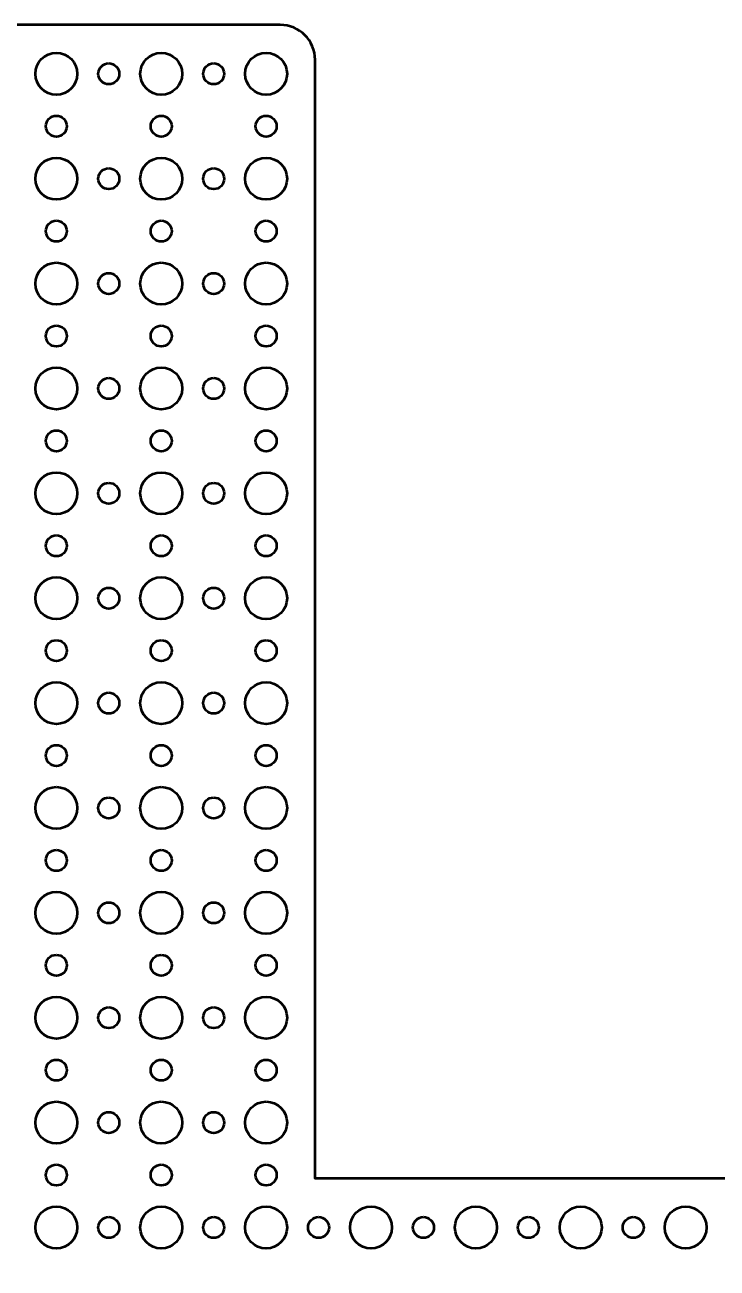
# Model space of a CAD drawing. Header units: centimetres. Extents: x -19.4 to 19.4, y -20.2 to 20.2.
# Drawn here: x -10.2 to -0.3, y 2.42 to 20.2 of the extents above; entities that cross this region are included whole.
import ezdxf

# ---------------------------------------------------------------- set-up
doc = ezdxf.new("R2010")
doc.units = ezdxf.units.CM
doc.header["$MEASUREMENT"] = 0
doc.layers.add('Layer 1', color=7, linetype='Continuous')

msp = doc.modelspace()

# ---------------------------------------------------------------- linework, layer by layer
at = {"layer": 'Layer 1', "lineweight": 53}
for centre, major_axis in [((-9.74999, 19.49999), (0, 0.30001)), ((-8.24999, 19.49999), (0, 0.30001)), ((-6.74999, 19.49999), (0, 0.30001)), ((-9, 19.5), (0, 0.15)), ((-7.5, 19.5), (0, 0.15)), ((-9.75, 18.75), (0, 0.15)), ((-8.25, 18.75), (0, 0.15)), ((-6.75, 18.75), (0, 0.15)), ((-9.74999, 17.99999), (0, 0.30001)), ((-9, 18), (0, 0.15)), ((-8.24999, 17.99999), (0, 0.30001)), ((-7.5, 18), (0, 0.15)), ((-6.74999, 17.99999), (0, 0.30001)), ((-9.75, 17.25), (0, 0.15)), ((-8.25, 17.25), (0, 0.15)), ((-6.75, 17.25), (0, 0.15)), ((-9.74999, 16.49999), (0, 0.30001)), ((-8.24999, 16.49999), (0, 0.30001)), ((-6.74999, 16.49999), (0, 0.30001)), ((-9, 16.5), (0, 0.15)), ((-7.5, 16.5), (0, 0.15)), ((-9.75, 15.75), (0, 0.15)), ((-8.25, 15.75), (0, 0.15)), ((-6.75, 15.75), (0, 0.15)), ((-9.74999, 14.99999), (0, 0.30001)), ((-8.24999, 14.99999), (0, 0.30001)), ((-6.74999, 14.99999), (0, 0.30001)), ((-9, 15), (0, 0.15)), ((-7.5, 15), (0, 0.15)), ((-9.75, 14.25), (0, 0.15)), ((-8.25, 14.25), (0, 0.15)), ((-6.75, 14.25), (0, 0.15)), ((-9.74999, 13.49999), (0, 0.30001)), ((-8.24999, 13.49999), (0, 0.30001)), ((-6.74999, 13.49999), (0, 0.30001)), ((-9, 13.5), (0, 0.15)), ((-7.5, 13.5), (0, 0.15)), ((-9.75, 12.75), (0, 0.15)), ((-8.25, 12.75), (0, 0.15)), ((-6.75, 12.75), (0, 0.15)), ((-9.74999, 11.99999), (0, 0.30001)), ((-8.24999, 11.99999), (0, 0.30001)), ((-6.74999, 11.99999), (0, 0.30001)), ((-9, 12), (0, 0.15)), ((-7.5, 12), (0, 0.15)), ((-9.75, 11.25), (0, 0.15)), ((-8.25, 11.25), (0, 0.15)), ((-6.75, 11.25), (0, 0.15)), ((-9.74999, 10.49999), (0, 0.30001)), ((-8.24999, 10.49999), (0, 0.30001)), ((-6.74999, 10.49999), (0, 0.30001)), ((-9, 10.5), (0, 0.15)), ((-7.5, 10.5), (0, 0.15)), ((-9.75, 9.75), (0, 0.15)), ((-8.25, 9.75), (0, 0.15)), ((-6.75, 9.75), (0, 0.15)), ((-9.74999, 8.99999), (0, 0.30001)), ((-8.24999, 8.99999), (0, 0.30001)), ((-6.74999, 8.99999), (0, 0.30001)), ((-9, 9), (0, 0.15)), ((-7.5, 9), (0, 0.15)), ((-9.75, 8.25), (0, 0.15)), ((-8.25, 8.25), (0, 0.15)), ((-6.75, 8.25), (0, 0.15)), ((-9.74999, 7.49999), (0, 0.30001)), ((-9, 7.5), (0, 0.15)), ((-8.24999, 7.49999), (0, 0.30001)), ((-7.5, 7.5), (0, 0.15)), ((-6.74999, 7.49999), (0, 0.30001)), ((-9.75, 6.75), (0, 0.15)), ((-8.25, 6.75), (0, 0.15)), ((-6.75, 6.75), (0, 0.15)), ((-9.74999, 5.99999), (0, 0.30001)), ((-8.24999, 5.99999), (0, 0.30001)), ((-6.74999, 5.99999), (0, 0.30001)), ((-9, 6), (0, 0.15)), ((-7.5, 6), (0, 0.15)), ((-9.75, 5.25), (0, 0.15)), ((-8.25, 5.25), (0, 0.15)), ((-6.75, 5.25), (0, 0.15)), ((-9.74999, 4.49999), (0, 0.30001)), ((-9, 4.5), (0, 0.15)), ((-8.24999, 4.49999), (0, 0.30001)), ((-7.5, 4.5), (0, 0.15)), ((-6.74999, 4.49999), (0, 0.30001)), ((-9.75, 3.75), (0, 0.15)), ((-8.25, 3.75), (0, 0.15)), ((-6.75, 3.75), (0, 0.15)), ((-9.74999, 2.99999), (0, 0.30001)), ((-8.24999, 2.99999), (0, 0.30001)), ((-6.74999, 2.99999), (0, 0.30001)), ((-5.24999, 2.99999), (0, 0.30001)), ((-3.74999, 2.99999), (0, 0.30001)), ((-2.24999, 2.99999), (0, 0.30001)), ((-0.74999, 2.99999), (0, 0.30001)), ((-9, 3), (0, 0.15)), ((-7.5, 3), (0, 0.15)), ((-6, 3), (0, 0.15)), ((-4.5, 3), (0, 0.15)), ((-3, 3), (0, 0.15)), ((-1.5, 3), (0, 0.15))]:
    msp.add_ellipse(centre, major_axis=major_axis, ratio=1, dxfattribs=at)
msp.add_open_spline([(-18.95, -20.2), (-19.22614, -20.2), (-19.45, -19.97614), (-19.45, -19.7), (-19.45, -19.7), (-19.45, -19.7), (-19.45, 19.7), (-19.45, 19.7), (-19.45, 19.7), (-19.45, 19.97614), (-19.22614, 20.2), (-18.95, 20.2), (-18.95, 20.2), (-15.20782, 20.2), (-9.72204, 20.2), (-6.55, 20.2), (-6.55, 20.2), (-6.27386, 20.2), (-6.05, 19.97614), (-6.05, 19.7), (-6.05, 19.7), (-6.05, 19.7), (-6.05, 3.7), (-6.05, 3.7), (-6.05, 3.7), (-6.05, 3.7), (18.95, 3.7), (18.95, 3.7), (18.95, 3.7), (19.22614, 3.7), (19.45, 3.47614), (19.45, 3.2), (19.45, 3.2), (19.45, 3.2), (19.45, -3.2), (19.45, -3.2), (19.45, -3.2), (19.45, -3.47614), (19.22614, -3.7), (18.95, -3.7), (18.95, -3.7), (18.95, -3.7), (-6.05, -3.7), (-6.05, -3.7), (-6.05, -3.7), (-6.05, -3.7), (-6.05, -19.7), (-6.05, -19.7), (-6.05, -19.7), (-6.05, -19.97614), (-6.27386, -20.2), (-6.55, -20.2), (-6.55, -20.2), (-11.32775, -20.2), (-14.17225, -20.2), (-18.95, -20.2)], degree=3, knots=[0, 0, 0, 0, 0.06666667, 0.06666667, 0.06666667, 0.06666667, 0.13333333, 0.13333333, 0.13333333, 0.13333333, 0.2, 0.2, 0.2, 0.2, 0.26666667, 0.26666667, 0.26666667, 0.26666667, 0.33333333, 0.33333333, 0.33333333, 0.33333333, 0.4, 0.4, 0.4, 0.4, 0.46666667, 0.46666667, 0.46666667, 0.46666667, 0.53333333, 0.53333333, 0.53333333, 0.53333333, 0.6, 0.6, 0.6, 0.6, 0.66666667, 0.66666667, 0.66666667, 0.66666667, 0.73333333, 0.73333333, 0.73333333, 0.73333333, 0.8, 0.8, 0.8, 0.8, 0.86666667, 0.86666667, 0.86666667, 0.86666667, 1, 1, 1, 1], dxfattribs=at)

doc.saveas('drawing.dxf')
